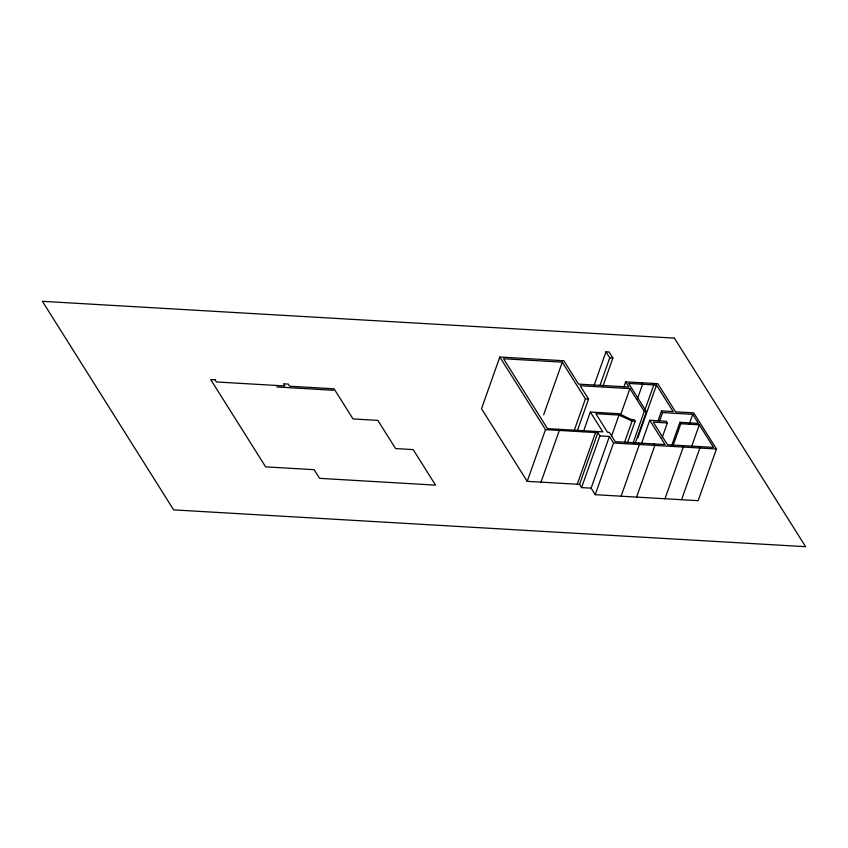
<?xml version="1.0" encoding="UTF-8"?>
<svg xmlns="http://www.w3.org/2000/svg" width="848" height="848" viewBox="0 0 848 848"><rect width="100%" height="100%" fill="white"/><g stroke="black" fill="none" stroke-linecap="round" stroke-linejoin="round"><path stroke-width="1.27" d="M625.676 381.886L628.93 387.048L578.569 384.123L563.867 360.75L499.822 357.019L481.516 408.715L527.202 481.335L579.544 484.378L581.569 487.6L591.109 488.151L595.222 494.691L698.148 500.68L716.443 448.984L693.728 412.881L675.549 411.821L657.836 383.678L625.676 381.886L623.937 386.805M543.621 414.842L562.288 362.16L503.521 358.736L547.511 428.643L602.822 431.865L590.346 412.033L619.04 413.707L631.039 419.442L634.113 419.622L635.152 421.265L627.34 443.324M527.202 481.335L545.508 429.639L499.822 357.019M541.003 482.13L559.309 430.445L558.588 429.289M574.117 430.763L585.406 398.899L562.288 362.16M577.265 430.943L588.554 399.079L580.138 385.723L629.916 388.617L644.257 411.418L632.979 443.281M594.204 385.066L605.97 351.835L609.118 352.015L612.903 358.026L602.875 386.338M583.403 431.643L590.346 412.033M600.161 384.918L609.754 357.845L605.97 351.835M577.234 484.25L595.54 432.554L594.819 431.399M579.544 484.378L597.851 432.681L545.508 429.639M581.569 487.6L599.875 435.904L597.851 432.681M591.109 488.151L609.415 436.455L599.875 435.904M611.631 435.883L619.008 415.054L632.078 421.085L635.152 421.265M620.365 415.573L629.916 388.617M595.222 494.691L613.528 442.995L609.415 436.455M637.378 398.963L642.583 384.25L641.65 382.777M624.7 441.914L632.078 421.085M645.105 409.414L653.787 384.907L652.833 383.402M635.141 443.504L646.43 411.651L628.686 383.444L656.49 385.066L673.185 411.598L661.525 410.92L658.048 420.725M637.823 437.759L656.49 385.066M621.086 496.197L639.392 444.5L638.459 443.027M641.501 443.557L649.738 420.279L666.263 421.244L667.344 422.94L662.129 437.642M659.532 421.17L662.574 412.584L661.525 410.92M636.572 497.098L654.879 445.401L653.956 443.928M671.669 445.582L679.916 422.304L698.402 423.375L692.721 414.343L662.574 412.584M673.005 445.783L680.817 423.724L679.916 422.304M689.254 424.148L692.721 414.343M664.97 498.751L683.276 447.055L682.343 445.582M691.491 446.864L699.303 424.806L680.817 423.724M681.559 499.716L699.865 448.02L698.932 446.546M609.754 357.845L612.903 358.026M585.406 398.899L588.554 399.079M276.808 386.964L333.487 390.271M619.008 415.054L595.858 413.707L607.571 432.31L609.394 432.416L615.213 441.67L665.023 444.564L649.738 420.279M667.344 422.94L653.257 422.124L667.471 444.712L713.518 447.394L699.303 424.806M613.528 442.995L716.443 448.984M644.257 411.418L646.43 411.651M674.372 338.119L42.4 301.316L173.628 509.881L805.6 546.684L674.372 338.119M215.085 379.819L210.696 379.565L265.615 466.856L314.131 469.675L319.579 478.346L435.554 485.141L413.188 449.588L395.581 448.571L377.848 420.385L353.022 418.944L334.07 388.819L289.624 386.232L288.278 384.08L283.508 383.805L284.854 385.957L216.441 381.971L215.085 379.819"/></g></svg>
